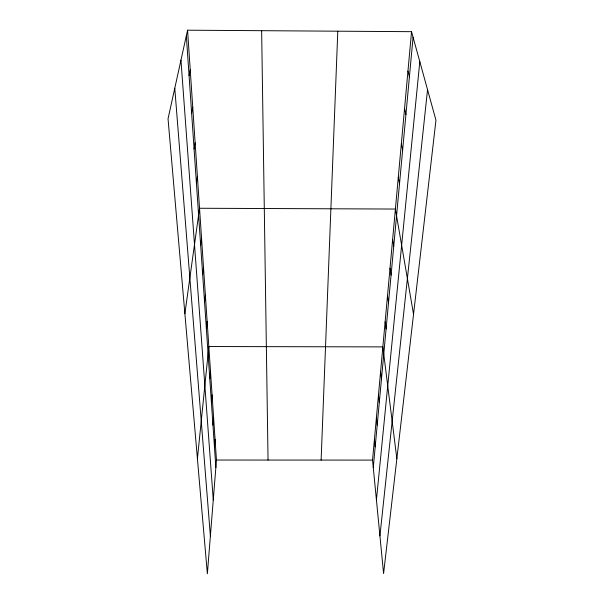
<?xml version="1.0" encoding="UTF-8"?>
<svg xmlns="http://www.w3.org/2000/svg" width="604" height="604" viewBox="0 0 604 604"><rect width="100%" height="100%" fill="white"/><g stroke="black" fill="none" stroke-linecap="round" stroke-linejoin="round"><path stroke-width="0.91" d="M321.117 460.074L337.795 31.197M187.565 30.2L216.458 460.037L207.361 573.8L168.04 118.784L187.565 30.2L411.543 31.68L435.96 120.211L383.585 573.574L372.547 460.097L411.543 31.68M214.435 446.749L215.062 439.251M212.955 425.035L213.605 417.568M211.4 402.362L212.087 394.933M373.272 467.594L413.076 37.229M209.784 378.655L210.494 371.279M376.428 499.984L419.81 61.646M197.417 458.708L208.833 346.537L382.853 346.892L396.851 458.783M379.924 535.914L427.541 89.686M206.364 328.644L207.142 321.411M204.56 302.249L205.375 295.107M202.665 274.578L203.518 267.542M200.679 245.534L201.577 238.625M184.884 313.702L199.531 208.259L395.401 209.044L413.544 314.269M196.398 182.899L197.387 176.323M194.088 149.067L195.13 142.695M191.649 113.371L192.744 107.233M189.067 75.659L190.222 69.792M216.458 460.037L372.547 460.097M407.957 71.106L409.399 76.972M404.559 108.395L405.926 114.526M401.343 143.722L402.634 150.086M398.293 177.221L399.523 183.79M392.645 239.312L393.748 246.206M390.018 268.131L391.067 275.152M387.519 295.613L388.523 302.74M385.133 321.834L386.084 329.052M380.603 371.566L381.471 378.919M378.459 395.152L379.289 402.566M376.398 417.734L377.198 425.178M374.435 439.357L375.197 446.839M174.775 88.229L210.381 536.035M180.958 60.166L213.265 500.014M186.342 35.749L215.862 467.556M261.638 30.691L268.048 460.059"/></g></svg>
